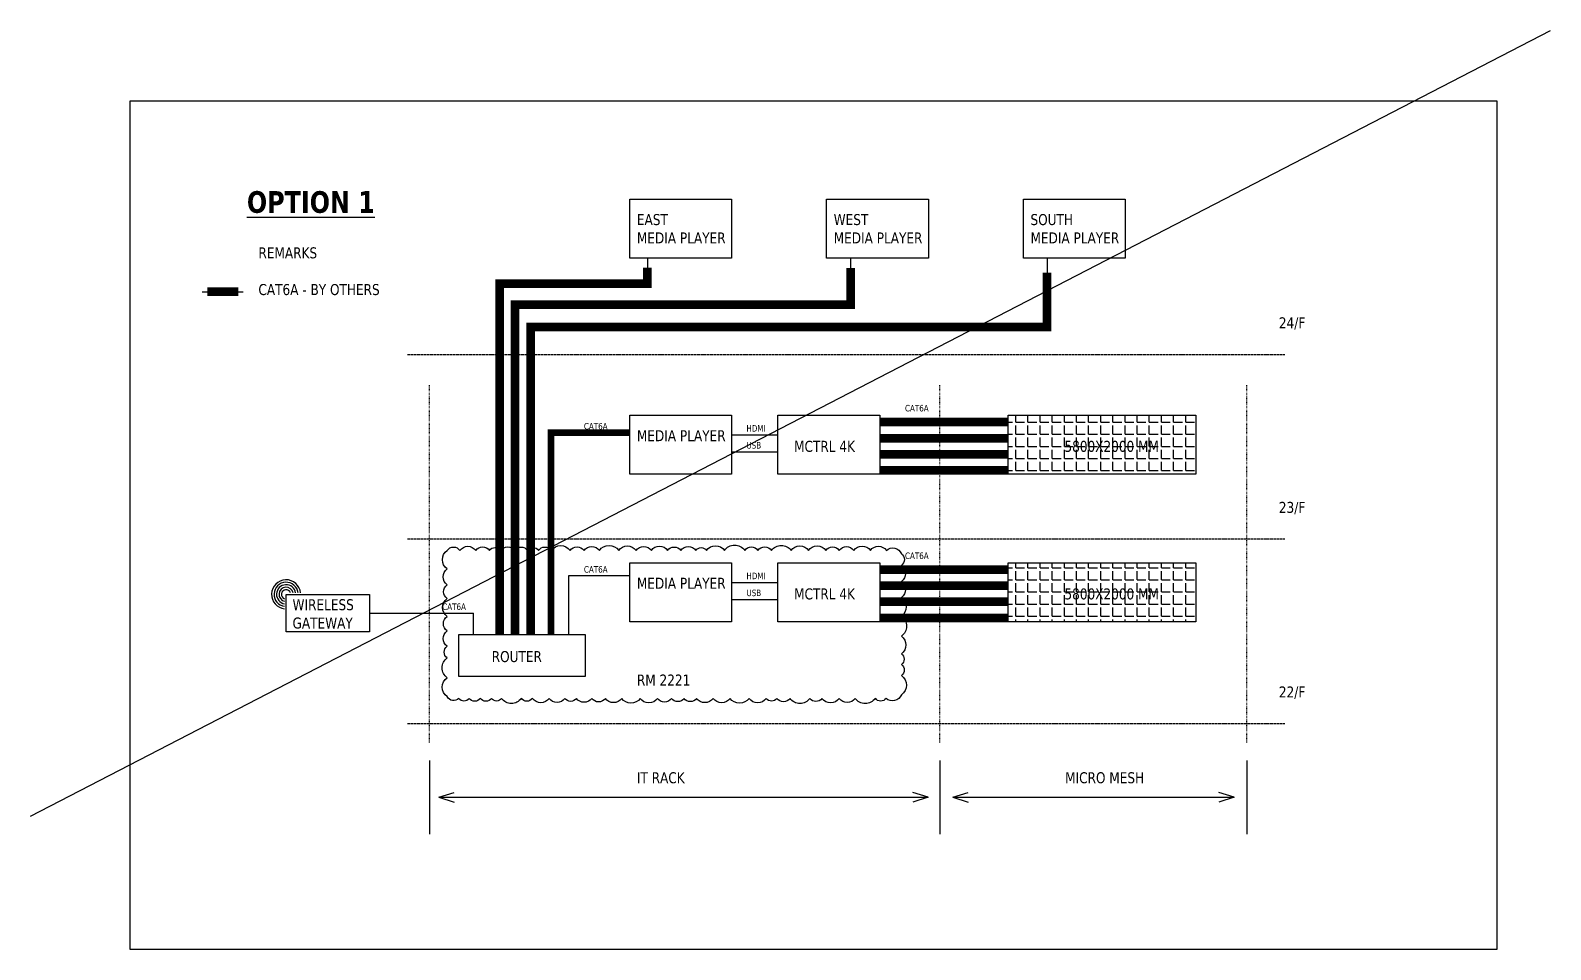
# Model space of a CAD drawing. Header units: millimetres. Extents: x 430 to 9320, y -2045 to 5442.
# Drawn here: x 468 to 3970, y 3325 to 5442 of the extents above; entities that cross this region are included whole.
import ezdxf

# ---------------------------------------------------------------- set-up
doc = ezdxf.new("R2010")
doc.units = ezdxf.units.MM
doc.linetypes.add('ACAD_ISO02W100', pattern=[15, 12, -3])
doc.linetypes.add('ACAD_ISO03W100', pattern=[30, 12, -18])
doc.layers.add('def', color=7, linetype='Continuous', plot=False)
doc.styles.get("Standard").update_dxf_attribs({"font": 'Arial.ttf'})

msp = doc.modelspace()

# ---------------------------------------------------------------- hatches: boundary and pattern name
at = {"transparency": 33554567}
h = msp.add_hatch(dxfattribs=at)
h.set_pattern_fill('ANGLE', color=2, scale=4)
h.set_pattern_definition([(0, (0, 2416.692), (0, 27.94), [20.32, -7.62]), (90, (0, 2416.692), (-27.94, 2e-15), [20.32, -7.62])])
h.paths.add_polyline_path([(2720.3, 4556), (3152.4, 4556), (3152.4, 4420.1), (2720.3, 4420.1)])
h.paths.add_polyline_path([(2720.3, 4216.2), (3152.4, 4216.2), (3152.4, 4080.2), (2720.3, 4080.2)])

# ---------------------------------------------------------------- linework, layer by layer
for p, q in [((468.4, 3632.8), (3969.8, 5442.4)), ((863.9, 4840.4), (958.8, 4840.4)), ((2424.5, 4540.3), (2720.3, 4540.3)), ((2629.9, 4547.7), (2620.9, 4532.9)), ((2083.4, 4510.8), (2189.8, 4510.8)), ((2424.5, 4503.2), (2720.3, 4503.2)), ((2629.9, 4510.6), (2620.9, 4495.9)), ((1848.7, 4446.9), (1848.7, 4446.9)), ((2083.4, 4471.9), (2189.8, 4471.9)), ((2424.5, 4466.1), (2720.3, 4466.1)), ((2629.9, 4473.5), (2620.9, 4458.8)), ((2424.5, 4429.1), (2720.3, 4429.1)), ((2629.9, 4436.4), (2620.9, 4421.7)), ((2629.9, 4207.8), (2620.9, 4193.1)), ((1848.7, 4186.1), (1708, 4186.1)), ((1708, 4186.1), (1708, 4051.2)), ((1848.7, 4186.1), (1848.7, 4186.1)), ((2083.4, 4170.9), (2189.8, 4170.9)), ((2424.5, 4200.4), (2720.3, 4200.4)), ((2629.9, 4170.7), (2620.9, 4156)), ((2083.4, 4132), (2189.8, 4132)), ((2424.5, 4163.4), (2720.3, 4163.4)), ((2629.9, 4133.6), (2620.9, 4118.9)), ((1249.1, 4100.1), (1489.1, 4100.1)), ((1489.1, 4051.2), (1489.1, 4100.1)), ((1848.7, 4107), (1848.7, 4107)), ((2424.5, 4126.3), (2720.3, 4126.3)), ((2424.5, 4089.2), (2720.3, 4089.2)), ((2629.9, 4096.5), (2620.9, 4081.8)), ((1387.3, 3761.1), (1387.3, 3590.9)), ((2563, 3761.1), (2563, 3590.9)), ((3270.5, 3761.1), (3270.5, 3590.9)), ((1409.3, 3676), (1444.2, 3687.1)), ((2536.1, 3676), (2501.2, 3687.1)), ((2593.4, 3676), (2628.3, 3687.1)), ((3240.7, 3676), (3205.8, 3687.1)), ((1409.3, 3676), (2536.1, 3676)), ((1409.3, 3676), (1444.2, 3664.9)), ((2536.1, 3676), (2501.2, 3664.9)), ((2593.4, 3676), (3240.7, 3676)), ((2593.4, 3676), (2628.3, 3664.9)), ((3240.7, 3676), (3205.8, 3664.9))]:
    msp.add_line(p, q)
at = {"color": 5, "linetype": 'ACAD_ISO02W100', "ltscale": 0.5}
for p, q in [((1336.6, 4696.3), (3357.4, 4696.3)), ((1336.6, 4271.1), (3357.4, 4271.1)), ((1336.6, 3846), (3357.4, 3846))]:
    msp.add_line(p, q, dxfattribs=at)
at = {"linetype": 'ACAD_ISO03W100', "ltscale": 0.1}
for p, q in [((1387.3, 3801.9), (1387.3, 4625.2)), ((2563, 3801.9), (2563, 4625.2)), ((3270.5, 3801.9), (3270.5, 4625.2))]:
    msp.add_line(p, q, dxfattribs=at)
for points in [[(1848.7, 5053.9), (2083.4, 5053.9), (2083.4, 4917.9), (1848.7, 4917.9)], [(2302.1, 5053.9), (2536.7, 5053.9), (2536.7, 4917.9), (2302.1, 4917.9)], [(2755.4, 5053.9), (2990, 5053.9), (2990, 4917.9), (2755.4, 4917.9)], [(1848.7, 4556), (2083.4, 4556), (2083.4, 4420.1), (1848.7, 4420.1)], [(2189.8, 4556), (2424.5, 4556), (2424.5, 4420.1), (2189.8, 4420.1)], [(2720.3, 4556), (3152.4, 4556), (3152.4, 4420.1), (2720.3, 4420.1)], [(1848.7, 4216.2), (2083.4, 4216.2), (2083.4, 4080.2), (1848.7, 4080.2)], [(2189.8, 4216.2), (2424.5, 4216.2), (2424.5, 4080.2), (2189.8, 4080.2)], [(2720.3, 4216.2), (3152.4, 4216.2), (3152.4, 4080.2), (2720.3, 4080.2)], [(1057.4, 4143.5), (1249.1, 4143.5), (1249.1, 4056.8), (1057.4, 4056.8)], [(1455.2, 4051.2), (1746.2, 4051.2), (1746.2, 3954.3), (1455.2, 3954.3)]]:
    msp.add_lwpolyline(points, close=True)
at = {"color": 1, "transparency": 33554544, "const_width": 20}
for points in [[(1889.7, 4896.3), (1889.7, 4859), (1548.9, 4859), (1548.9, 4051.2)], [(2357.6, 4894.8), (2357.6, 4810.7), (1584.5, 4810.7), (1584.5, 4051.2)]]:
    msp.add_lwpolyline(points, dxfattribs=at)
for points in [[(1889.7, 4917.9), (1889.7, 4859), (1548.9, 4859), (1548.9, 4051.2)], [(2357.6, 4917.9), (2357.6, 4810.7), (1584.5, 4810.7), (1584.5, 4051.2)], [(2810.2, 4917.9), (2810.2, 4759.6), (1620.9, 4759.6), (1620.9, 4051.2)], [(1848.7, 4515.8), (1667.7, 4515.8), (1667.7, 4051.2)]]:
    msp.add_lwpolyline(points)
at = {"color": 1, "transparency": 33554600, "const_width": 20}
msp.add_lwpolyline([(2810.2, 4884.5), (2810.2, 4759.6), (1620.9, 4759.6), (1620.9, 4051.2)], dxfattribs=at)
at = {"color": 1, "transparency": 33554559, "const_width": 20}
msp.add_lwpolyline([(875.7, 4840.4), (947, 4840.4)], dxfattribs=at)
at = {"color": 1, "transparency": 33554541, "const_width": 15}
msp.add_lwpolyline([(1848.7, 4515.8), (1667.7, 4515.8), (1667.7, 4051.2)], dxfattribs=at)
at = {"color": 1, "transparency": 33554549, "const_width": 20}
for points in [[(2424.5, 4540.3), (2720.3, 4540.3)], [(2424.5, 4503.2), (2720.3, 4503.2)], [(2424.5, 4466.1), (2720.3, 4466.1)], [(2424.5, 4429.1), (2720.3, 4429.1)]]:
    msp.add_lwpolyline(points, dxfattribs=at)
msp.add_lwpolyline([(1428.4, 4244.7, -0.520567), (1457.7, 4244.7, -0.520567), (1494, 4244.7, -0.520567), (1525.8, 4244.7, -0.520567), (1551.5, 4244.7, -0.520567), (1583.9, 4244.7, -0.520567), (1613.4, 4244.7, -0.520567), (1638.5, 4244.7, -0.520567), (1668.2, 4244.7, -0.520567), (1711.3, 4244.7, -0.520567), (1743.6, 4244.7, -0.520567), (1779, 4244.7, -0.520567), (1823.8, 4244.7, -0.520567), (1863.3, 4244.7, -0.520567), (1898.7, 4244.7, -0.520567), (1936, 4244.7, -0.520567), (1966.2, 4244.7, -0.520567), (2001.2, 4244.7, -0.520567), (2025.7, 4244.7, -0.520567), (2067.1, 4244.7, -0.520567), (2113.7, 4244.7, -0.520567), (2144, 4244.7, -0.520567), (2175.6, 4244.7, -0.520567), (2220.5, 4244.7, -0.520567), (2260.6, 4244.7, -0.520567), (2300.4, 4244.7, -0.520567), (2331.5, 4244.7, -0.520567), (2364.7, 4244.7, -0.520567), (2403.1, 4244.7, -0.520567), (2440, 4244.7, -0.520567), (2474.5, 4237.1, -0.520567), (2474.5, 4210.1, -0.520567), (2474.5, 4173.4, -0.520567), (2474.5, 4136.6, -0.520567), (2474.5, 4093.1, -0.520567), (2474.5, 4047.1, -0.520567), (2474.5, 4006.7, -0.520567), (2474.5, 3982, -0.520567), (2474.5, 3956.6, -0.520567), (2474.5, 3912.1, -0.520567), (2439.2, 3903.9, -0.520567), (2414.4, 3903.9, -0.520567), (2368.1, 3903.9, -0.520567), (2331.5, 3903.9, -0.520567), (2291.4, 3903.9, -0.520567), (2263.7, 3903.9, -0.520567), (2218, 3903.9, -0.520567), (2187.9, 3903.9, -0.520567), (2163.3, 3903.9, -0.520567), (2123.6, 3903.9, -0.520567), (2080.1, 3903.9, -0.520567), (2040.7, 3903.9, -0.520567), (2002.8, 3903.9, -0.520567), (1974, 3903.9, -0.520567), (1945.3, 3903.9, -0.520567), (1912.8, 3903.9, -0.520567), (1872.9, 3903.9, -0.520567), (1830.4, 3903.9, -0.520567), (1792.7, 3903.9, -0.520567), (1761.2, 3903.9, -0.520567), (1726.2, 3903.9, -0.520567), (1699.3, 3903.9, -0.520567), (1663.5, 3903.9, -0.520567), (1624.7, 3903.9, -0.520567), (1599, 3903.9, -0.520567), (1553.8, 3903.9, -0.520567), (1530.3, 3903.9, -0.520567), (1504.9, 3903.9, -0.520567), (1479, 3903.9, -0.520567), (1455.2, 3903.9, -0.520567), (1428.4, 3908, -0.520567), (1428.4, 3951.4, -0.520567), (1428.4, 3997.1, -0.520567), (1428.4, 4023.8, -0.520567), (1428.4, 4059.1, -0.520567), (1428.4, 4092.8, -0.520567), (1428.4, 4133.6, -0.520567), (1428.4, 4165.5, -0.520567), (1428.4, 4202, -0.520567)], format="xyb", close=True)
at = {"color": 1, "transparency": 33554556, "const_width": 20}
for points in [[(2424.5, 4200.4), (2720.3, 4200.4)], [(2424.5, 4163.4), (2720.3, 4163.4)], [(2424.5, 4126.3), (2720.3, 4126.3)], [(2424.5, 4089.2), (2720.3, 4089.2)]]:
    msp.add_lwpolyline(points, dxfattribs=at)
at = {"lineweight": 30}
for radius, start, end in [(33.5, 5.7918, 264.2082), (27.8, 6.9882, 263.0118), (22.1, 8.8099, 261.1901), (16.4, 11.9258, 258.0742), (10.7, 18.5146, 251.4854)]:
    msp.add_arc((1057.4, 4143.5), radius, start, end, dxfattribs=at)
at = {"layer": 'def'}
msp.add_lwpolyline([(697.9, 5280), (3845.7, 5280), (3845.7, 3325.3), (697.9, 3325.3)], close=True, dxfattribs=at)

# ---------------------------------------------------------------- texts
at = {"attachment_point": 1}
for s, width, gutter_width, heights, insert, char_height in [('{\\fVerdana|b1|i0|c0|p0;\\W0.8;\\LOPTION 1}', 531.043, 126.8, [0], (967.1, 5072.2), 50), ('{\\fVerdana|b0|i0|c0|p0;\\W0.8;EAST\\PMEDIA PLAYER}', 209.297, 126.8, [0], (1865.3, 5019.4), 25.359), ('{\\fVerdana|b0|i0|c0|p0;\\W0.8;WEST\\PMEDIA PLAYER}', 209.297, 126.8, [0], (2318.6, 5019.4), 25.359), ('\\pxt10;{\\fVerdana|b0|i0|c0|p0;\\W0.8;SOUTH^JMEDIA PLAYER}', 251.011, 0, [121.3], (2771.9, 5019.4), 25.359), ('{\\fVerdana|b0|i0|c0|p0;\\W0.8;REMARKS\\P\\PCAT6A - BY OTHERS}', 395.137, 126.8, [0], (993.6, 4942.8), 25.359), ('{\\fVerdana|b0|i0|c0|p0;\\W0.8;24/F}', 209.297, 126.8, [0], (3344, 4781.6), 25.359), ('{\\fVerdana|b0|i0|c0|p0;\\W0.8;CAT6A }', 99.897, 126.8, [0], (2482.8, 4579.8), 15), ('{\\fVerdana|b0|i0|c0|p0;\\W0.8;CAT6A}', 90.644, 126.8, [0], (1743.3, 4538.2), 15), ('{\\fVerdana|b0|i0|c0|p0;\\W0.8;MEDIA PLAYER}', 209.297, 126.8, [0], (1865.3, 4521.6), 25.359), ('{\\fVerdana|b0|i0|c0|p0;\\W0.8;HDMI}', 45.023, 126.8, [0], (2117.7, 4533.2), 15), ('{\\fVerdana|b0|i0|c0|p0;\\W0.8;USB}', 45.023, 126.8, [0], (2117.7, 4494.3), 15), ('{\\fVerdana|b0|i0|c0|p0;\\W0.8;MCTRL 4K}', 209.297, 126.8, [0], (2227.4, 4497.1), 25.359), ('{\\fVerdana|b0|i0|c0|p0;\\W0.8;5800X2000 MM}', 236.204, 126.8, [0], (2850.1, 4497.1), 25.359), ('{\\fVerdana|b0|i0|c0|p0;\\W0.8;23/F}', 209.297, 126.8, [0], (3344, 4356.5), 25.359), ('{\\fVerdana|b0|i0|c0|p0;\\W0.8;CAT6A }', 209.297, 126.8, [0], (2482.8, 4239.9), 15), ('{\\fVerdana|b0|i0|c0|p0;\\W0.8;CAT6A}', 90.644, 126.8, [0], (1743.3, 4208.5), 15), ('{\\fVerdana|b0|i0|c0|p0;\\W0.8;MEDIA PLAYER}', 209.297, 126.8, [0], (1865.3, 4181.7), 25.359), ('{\\fVerdana|b0|i0|c0|p0;\\W0.8;HDMI}', 45.023, 126.8, [0], (2117.7, 4193.4), 15), ('{\\fVerdana|b0|i0|c0|p0;\\W0.8;WIRELESS\\PGATEWAY}', 209.297, 126.8, [0], (1072.2, 4132.4), 25.359), ('{\\fVerdana|b0|i0|c0|p0;\\W0.8;USB}', 45.023, 126.8, [0], (2117.7, 4154.4), 15), ('{\\fVerdana|b0|i0|c0|p0;\\W0.8;MCTRL 4K}', 209.297, 126.8, [0], (2227.4, 4157.2), 25.359), ('{\\fVerdana|b0|i0|c0|p0;\\W0.8;5800X2000 MM}', 248.397, 126.8, [0], (2850.1, 4157.2), 25.359), ('{\\fVerdana|b0|i0|c0|p0;\\W0.8;CAT6A}', 81.52, 126.8, [0], (1417, 4122.6), 15), ('{\\fVerdana|b0|i0|c0|p0;\\W0.8;ROUTER}', 209.297, 126.8, [0], (1530.9, 4012.9), 25.359), ('{\\fVerdana|b0|i0|c0|p0;\\W0.8;RM 2221}', 209.297, 126.8, [0], (1865.3, 3958.8), 25.359), ('{\\fVerdana|b0|i0|c0|p0;\\W0.8;22/F}', 209.297, 126.8, [0], (3344, 3931.4), 25.359), ('{\\fVerdana|b0|i0|c0|p0;\\W0.8;IT RACK}', 209.297, 126.8, [0], (1865.3, 3733.8), 25.359), ('{\\fVerdana|b0|i0|c0|p0;\\W0.8;MICRO MESH}', 209.297, 126.8, [0], (2851.7, 3733.8), 25.359)]:
    msp.add_mtext_dynamic_manual_height_columns(s, width=width, gutter_width=gutter_width, heights=heights, dxfattribs=dict(at, insert=insert, char_height=char_height))

doc.saveas('drawing.dxf')
